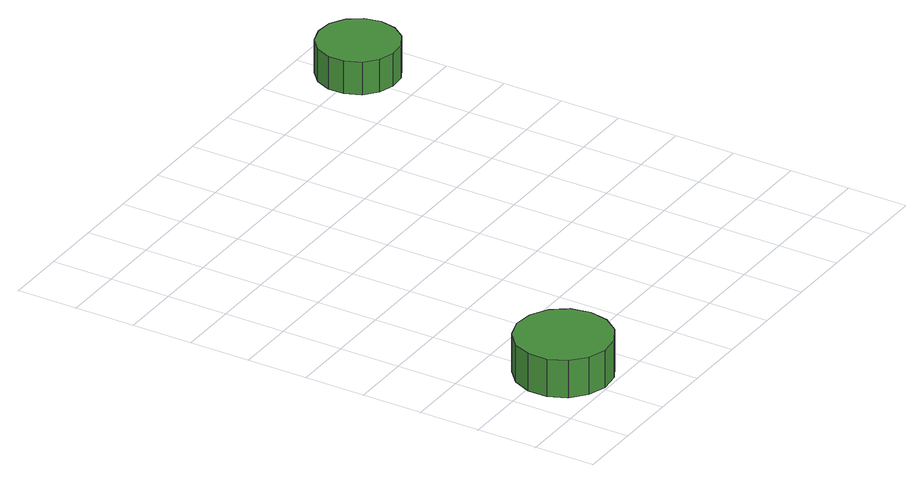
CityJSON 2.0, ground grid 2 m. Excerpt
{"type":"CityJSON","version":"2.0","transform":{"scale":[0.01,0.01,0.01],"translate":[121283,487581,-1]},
"CityObjects":{
"tree1":{"type":"SolitaryVegetationObject","attributes":{"function":"something"},"geometry":[{"type":"MultiSurface","lod":"1","boundaries":[[[0,1,2,3,4,5,6,7,8,9,10,11,12,13,14]],[[15,16,17,18,19,20,21,22,23,24,25,26,27,28,29]],[[0,29,28,1]],[[1,28,27,2]],[[2,27,26,3]],[[3,26,25,4]],[[4,25,24,5]],[[5,24,23,6]],[[6,23,22,7]],[[7,22,21,8]],[[8,21,20,9]],[[9,20,19,10]],[[10,19,18,11]],[[11,18,17,12]],[[12,17,16,13]],[[13,16,15,14]],[[14,15,29,0]]]}]},
"tree2":{"type":"SolitaryVegetationObject","attributes":{"function":"something"},"geometry":[{"type":"MultiSurface","lod":"1","boundaries":[[[30,31,32,33,34,35,36,37,38,39,40,41,42,43,44]],[[45,46,47,48,49,50,51,52,53,54,55,56,57,58,59]],[[30,59,58,31]],[[31,58,57,32]],[[32,57,56,33]],[[33,56,55,34]],[[34,55,54,35]],[[35,54,53,36]],[[36,53,52,37]],[[37,52,51,38]],[[38,51,50,39]],[[39,50,49,40]],[[40,49,48,41]],[[41,48,47,42]],[[42,47,46,43]],[[43,46,45,44]],[[44,45,59,30]]]}]}
},
"vertices":[
[385,161,189],[372,224,189],[334,277,189],[278,309,189],[214,316,189],[152,296,189],[104,252,189],[78,193,189],[78,129,189],[104,70,189],[152,27,189],[214,7,189],[278,14,189],[334,46,189],[372,98,189],[372,98,61],[334,46,61],[278,14,61],[214,7,61],[152,27,61],[104,70,61],[78,129,61],[78,193,61],[104,252,61],[152,296,61],[214,316,61],[278,309,61],[334,277,61],[372,224,61],[385,161,61],
[1556,1600,178],[1545,1653,178],[1513,1697,178],[1465,1725,178],[1411,1730,178],[1359,1714,178],[1318,1677,178],[1296,1627,178],[1296,1572,178],[1318,1522,178],[1359,1485,178],[1411,1469,178],[1465,1474,178],[1513,1502,178],[1545,1546,178],[1545,1546,66],[1513,1502,66],[1465,1474,66],[1411,1469,66],[1359,1485,66],[1318,1522,66],[1296,1572,66],[1296,1627,66],[1318,1677,66],[1359,1714,66],[1411,1730,66],[1465,1725,66],[1513,1697,66],[1545,1653,66],[1556,1600,66]
]}
